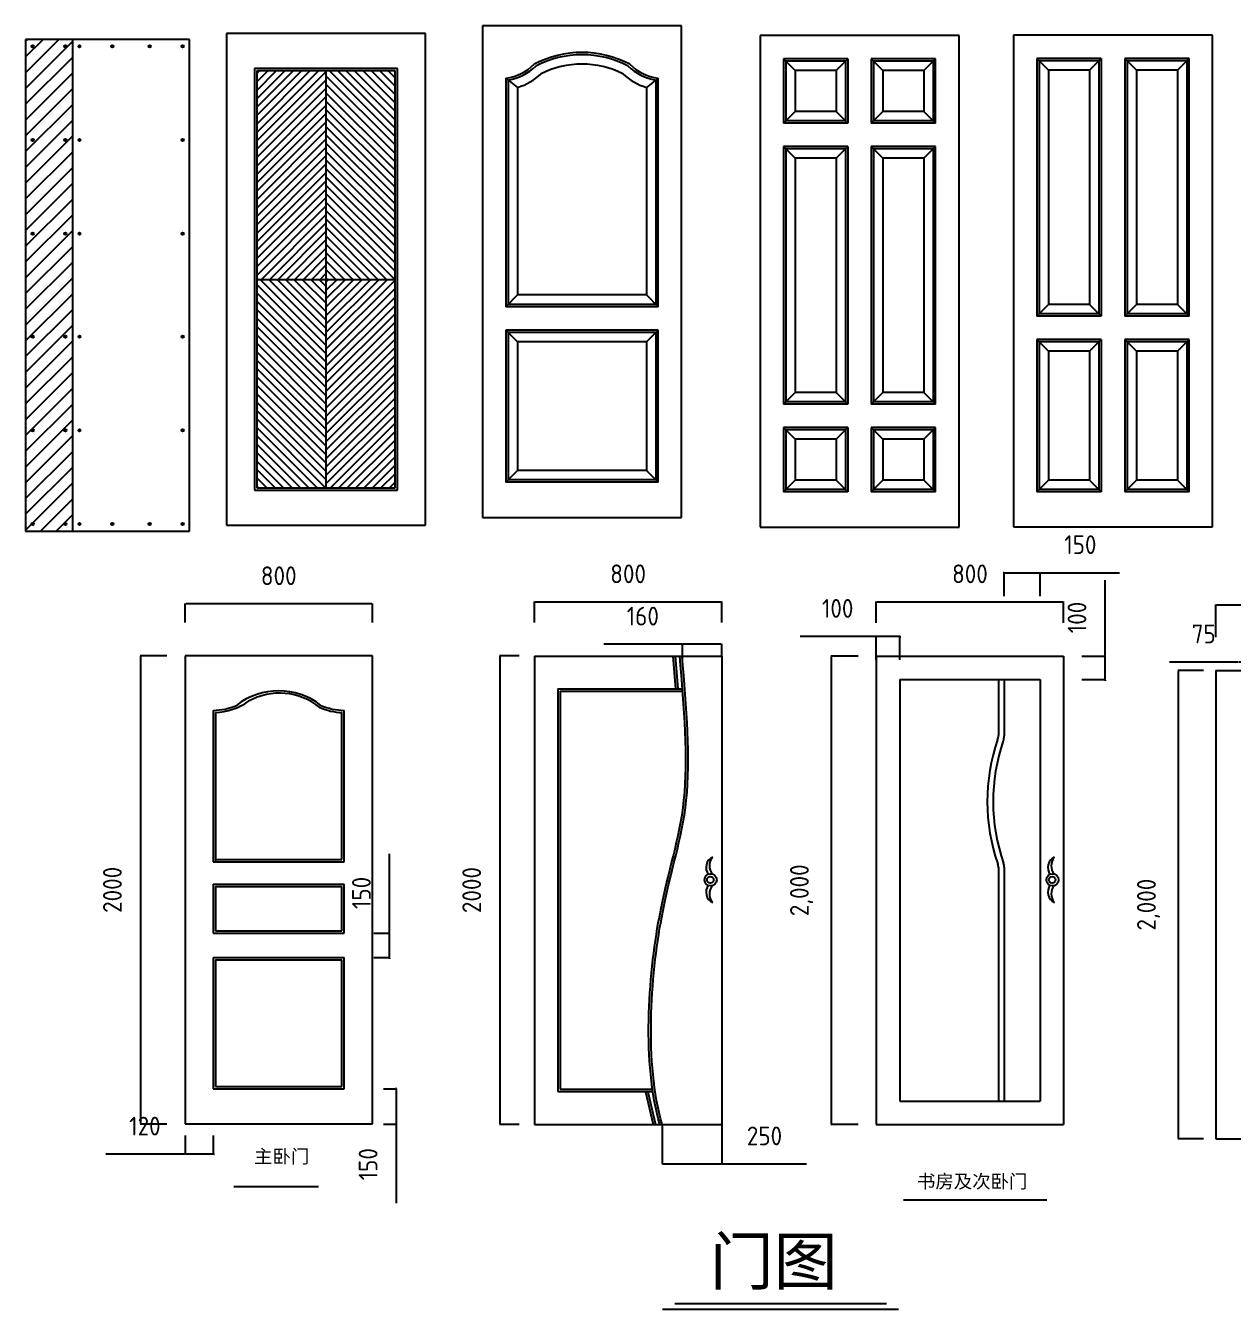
# Model space of a CAD drawing. Extents: x -42728 to 99010, y -18674 to 47645.
# Drawn here: x 12613 to 17772, y 557 to 6039 of the extents above; entities that cross this region are included whole.
import ezdxf

# ---------------------------------------------------------------- set-up
doc = ezdxf.new("R2010")
doc.units = 0
doc.header["$LTSCALE"] = 100
doc.header["$MEASUREMENT"] = 0
doc.layers.get('0').update_dxf_attribs({"linetype": 'CONTINUOUS'})
doc.layers.get('DEFPOINTS').update_dxf_attribs({"linetype": 'CONTINUOUS'})
for name, color, linetype in [('CUANG', 4, 'CONTINUOUS'), ('DIMIAN', 8, 'CONTINUOUS'), ('JIAJU', 7, 'CONTINUOUS'), ('家具', 223, 'CONTINUOUS')]:
    doc.layers.add(name, color=color, linetype=linetype)
doc.styles.get("Standard").update_dxf_attribs({"font": 'ISOCP'})
doc.dimstyles.get("Standard").update_dxf_attribs({"dimtxt": 2.5, "dimasz": 2.5, "dimexe": 1.25, "dimexo": 0.625, "dimtad": 1, "dimdec": 4, "dimdsep": 46, "dimlunit": 6, "dimtxsty": 'Standard', "dimcen": 2.5, "dimadec": 0, "dimazin": 0, "dimtfac": 1, "dimtdec": 4, "dimtmove": 0, "dimatfit": 3, "dimfxl": 1, "dimtolj": 1, "dimtzin": 0, "dimarcsym": 0})

# ---------------------------------------------------------------- blocks, each defined once
blk = doc.blocks.new('*D691')
at = {"color": 0, "linetype": 'ByBlock', "transparency": 16777216}
for p, q in [((9031.2, 1266.6), (8708.7, 1266.6)), ((9033.7, 1167.2), (9033.7, 1267.8)), ((9133.7, 1266.6), (9033.7, 1266.6)), ((9133.7, 1167.2), (9133.7, 1267.8)), ((9136.2, 1266.6), (9138.7, 1266.6))]:
    blk.add_line(p, q, dxfattribs=at)
for points in [[(9031.2, 1267), (9031.2, 1266.2), (9033.7, 1266.6)], [(9136.2, 1267), (9136.2, 1266.2), (9133.7, 1266.6)]]:
    blk.add_solid(points, dxfattribs=at)
at = {"layer": 'DEFPOINTS', "color": 0, "linetype": 'ByBlock', "transparency": 16777216}
for p in [(9033.7, 1266.6), (9033.7, 1166.6), (9133.7, 1166.6)]:
    blk.add_point(p, dxfattribs=at)
at = {"color": 0, "linetype": 'ByBlock', "transparency": 16777216, "insert": (8868.7, 1386.6), "char_height": 80, "attachment_point": 5}
blk.add_mtext('\\A1;100', dxfattribs=at)
blk = doc.blocks.new('*D683')
at = {"color": 0, "linetype": 'ByBlock', "transparency": 16777216}
for p, q in [((9033.1, 1266.6), (8917.2, 1266.6)), ((8918.5, 1264.1), (8918.5, -730.9)), ((9033.1, -733.4), (8917.2, -733.4))]:
    blk.add_line(p, q, dxfattribs=at)
for points in [[(8918.1, 1264.1), (8918.9, 1264.1), (8918.5, 1266.6)], [(8918.1, -730.9), (8918.9, -730.9), (8918.5, -733.4)]]:
    blk.add_solid(points, dxfattribs=at)
at = {"layer": 'DEFPOINTS', "color": 0, "linetype": 'ByBlock', "transparency": 16777216}
for p in [(9033.7, 1266.6), (8918.5, -733.4), (9033.7, -733.4)]:
    blk.add_point(p, dxfattribs=at)
at = {"color": 0, "linetype": 'ByBlock', "transparency": 16777216, "insert": (8791.8, 266.6), "char_height": 80, "attachment_point": 5, "rotation": 90}
blk.add_mtext('\\A1;2,000', dxfattribs=at)
blk = doc.blocks.new('*D688')
at = {"color": 0, "linetype": 'ByBlock', "transparency": 16777216}
for p, q in [((6954.4, 86.1), (6954.4, 422)), ((6887.4, 83.6), (6955.6, 83.6)), ((6954.4, -20.9), (6954.4, 83.6)), ((6887.4, -20.9), (6955.6, -20.9)), ((6954.4, -23.4), (6954.4, -25.9))]:
    blk.add_line(p, q, dxfattribs=at)
for points in [[(6954, 86.1), (6954.8, 86.1), (6954.4, 83.6)], [(6954, -23.4), (6954.8, -23.4), (6954.4, -20.9)]]:
    blk.add_solid(points, dxfattribs=at)
at = {"layer": 'DEFPOINTS', "color": 0, "linetype": 'ByBlock', "transparency": 16777216}
for p in [(6886.8, 83.6), (6954.4, 83.6), (6886.8, -20.9)]:
    blk.add_point(p, dxfattribs=at)
at = {"color": 0, "linetype": 'ByBlock', "transparency": 16777216, "insert": (6834.4, 255.3), "char_height": 80, "attachment_point": 5, "rotation": 90}
blk.add_mtext('\\A1;150', dxfattribs=at)
blk = doc.blocks.new('*D679')
at = {"color": 0, "linetype": 'ByBlock', "transparency": 16777216}
for p, q in [((7572.9, 1268.5), (7488.4, 1268.5)), ((7489.7, 1266), (7489.7, -730.9)), ((7572.9, -733.4), (7488.4, -733.4))]:
    blk.add_line(p, q, dxfattribs=at)
for points in [[(7489.3, 1266), (7490.1, 1266), (7489.7, 1268.5)], [(7489.3, -730.9), (7490.1, -730.9), (7489.7, -733.4)]]:
    blk.add_solid(points, dxfattribs=at)
at = {"layer": 'DEFPOINTS', "color": 0, "linetype": 'ByBlock', "transparency": 16777216}
for p in [(7573.6, 1268.5), (7489.7, -733.4), (7573.6, -733.4)]:
    blk.add_point(p, dxfattribs=at)
at = {"color": 0, "linetype": 'ByBlock', "transparency": 16777216, "insert": (7369.7, 267.6), "char_height": 80, "attachment_point": 5, "rotation": 90}
blk.add_mtext('\\A1;2000', dxfattribs=at)
blk = doc.blocks.new('*D678')
at = {"color": 0, "linetype": 'ByBlock', "transparency": 16777216}
for p, q in [((6080.4, 1268.5), (5966.5, 1268.5)), ((5967.8, 1266), (5967.8, -729)), ((6080.4, -731.5), (5966.5, -731.5))]:
    blk.add_line(p, q, dxfattribs=at)
for points in [[(5967.4, 1266), (5968.2, 1266), (5967.8, 1268.5)], [(5967.4, -729), (5968.2, -729), (5967.8, -731.5)]]:
    blk.add_solid(points, dxfattribs=at)
at = {"layer": 'DEFPOINTS', "color": 0, "linetype": 'ByBlock', "transparency": 16777216}
for p in [(6081.1, 1268.5), (5967.8, -731.5), (6081.1, -731.5)]:
    blk.add_point(p, dxfattribs=at)
at = {"color": 0, "linetype": 'ByBlock', "transparency": 16777216, "insert": (5847.8, 268.5), "char_height": 80, "attachment_point": 5, "rotation": 90}
blk.add_mtext('\\A1;2000', dxfattribs=at)
blk = doc.blocks.new('*D686')
at = {"color": 0, "linetype": 'ByBlock', "transparency": 16777216}
for p, q in [((6081.1, -582.1), (6081.1, -662.7)), ((6201.1, -582.1), (6201.1, -662.7)), ((6078.6, -661.5), (5742.7, -661.5)), ((6201.1, -661.5), (6081.1, -661.5)), ((6203.6, -661.5), (6206.1, -661.5))]:
    blk.add_line(p, q, dxfattribs=at)
for points in [[(6078.6, -661.1), (6078.6, -661.9), (6081.1, -661.5)], [(6203.6, -661.1), (6203.6, -661.9), (6201.1, -661.5)]]:
    blk.add_solid(points, dxfattribs=at)
at = {"layer": 'DEFPOINTS', "color": 0, "linetype": 'ByBlock', "transparency": 16777216}
for p in [(6081.1, -581.5), (6201.1, -581.5), (6081.1, -661.5)]:
    blk.add_point(p, dxfattribs=at)
at = {"color": 0, "linetype": 'ByBlock', "transparency": 16777216, "insert": (5909.4, -541.5), "char_height": 80, "attachment_point": 5}
blk.add_mtext('\\A1;120', dxfattribs=at)
blk = doc.blocks.new('*D687')
at = {"color": 0, "linetype": 'ByBlock', "transparency": 16777216}
for p, q in [((6761.7, -581.5), (6816.5, -581.5)), ((6815.3, -579), (6815.3, -576.5)), ((6815.3, -581.5), (6815.3, -731.5)), ((6761.7, -731.5), (6816.5, -731.5)), ((6815.3, -734), (6815.3, -1069.8))]:
    blk.add_line(p, q, dxfattribs=at)
for points in [[(6814.9, -579), (6815.7, -579), (6815.3, -581.5)], [(6814.9, -734), (6815.7, -734), (6815.3, -731.5)]]:
    blk.add_solid(points, dxfattribs=at)
at = {"layer": 'DEFPOINTS', "color": 0, "linetype": 'ByBlock', "transparency": 16777216}
for p in [(6761.1, -581.5), (6761.1, -731.5), (6815.3, -731.5)]:
    blk.add_point(p, dxfattribs=at)
at = {"color": 0, "linetype": 'ByBlock', "transparency": 16777216, "insert": (6695.3, -903.1), "char_height": 80, "attachment_point": 5, "rotation": 90}
blk.add_mtext('\\A1;150', dxfattribs=at)
blk = doc.blocks.new('*D689')
at = {"color": 0, "linetype": 'ByBlock', "transparency": 16777216}
for p, q in [((8118.6, -734), (8118.6, -903.5)), ((8373.6, -734), (8373.6, -903.5)), ((8121.1, -902.3), (8371.1, -902.3)), ((8373.6, -902.3), (8736.1, -902.3))]:
    blk.add_line(p, q, dxfattribs=at)
for points in [[(8121.1, -901.9), (8121.1, -902.7), (8118.6, -902.3)], [(8371.1, -901.9), (8371.1, -902.7), (8373.6, -902.3)]]:
    blk.add_solid(points, dxfattribs=at)
at = {"layer": 'DEFPOINTS', "color": 0, "linetype": 'ByBlock', "transparency": 16777216}
for p in [(8118.6, -733.4), (8373.6, -733.4), (8373.6, -902.3)]:
    blk.add_point(p, dxfattribs=at)
at = {"color": 0, "linetype": 'ByBlock', "transparency": 16777216, "insert": (8556.1, -782.3), "char_height": 80, "attachment_point": 5}
blk.add_mtext('\\A1;250', dxfattribs=at)
blk = doc.blocks.new('*D685')
at = {"color": 0, "linetype": 'ByBlock', "transparency": 16777216}
for p, q in [((6081.1, 1269.1), (6081.1, 1349.7)), ((6878.6, 1348.4), (6083.6, 1348.4)), ((6881.1, 1269.1), (6881.1, 1349.7))]:
    blk.add_line(p, q, dxfattribs=at)
for points in [[(6083.6, 1348.9), (6083.6, 1348), (6081.1, 1348.4)], [(6878.6, 1348.9), (6878.6, 1348), (6881.1, 1348.4)]]:
    blk.add_solid(points, dxfattribs=at)
at = {"layer": 'DEFPOINTS', "color": 0, "linetype": 'ByBlock', "transparency": 16777216}
for p in [(6081.1, 1348.4), (6081.1, 1268.5), (6881.1, 1268.5)]:
    blk.add_point(p, dxfattribs=at)
at = {"color": 0, "linetype": 'ByBlock', "transparency": 16777216, "insert": (6481.1, 1468.4), "char_height": 80, "attachment_point": 5}
blk.add_mtext('\\A1;800', dxfattribs=at)
blk = doc.blocks.new('*D680')
at = {"color": 0, "linetype": 'ByBlock', "transparency": 16777216}
for p, q in [((7573.6, 1269.1), (7573.6, 1357.8)), ((7576.1, 1356.6), (8371.1, 1356.6)), ((8373.6, 1269.1), (8373.6, 1357.8))]:
    blk.add_line(p, q, dxfattribs=at)
for points in [[(7576.1, 1357), (7576.1, 1356.2), (7573.6, 1356.6)], [(8371.1, 1357), (8371.1, 1356.2), (8373.6, 1356.6)]]:
    blk.add_solid(points, dxfattribs=at)
at = {"layer": 'DEFPOINTS', "color": 0, "linetype": 'ByBlock', "transparency": 16777216}
for p in [(8373.6, 1356.6), (7573.6, 1268.5), (8373.6, 1268.5)]:
    blk.add_point(p, dxfattribs=at)
at = {"color": 0, "linetype": 'ByBlock', "transparency": 16777216, "insert": (7973.6, 1476.6), "char_height": 80, "attachment_point": 5}
blk.add_mtext('\\A1;800', dxfattribs=at)
blk = doc.blocks.new('*D690')
at = {"color": 0, "linetype": 'ByBlock', "transparency": 16777216}
for p, q in [((8205.6, 1317.3), (7869.8, 1317.3)), ((8205.6, 1253.2), (8205.6, 1318.6)), ((8371.1, 1317.3), (8208.1, 1317.3)), ((8373.6, 1267.2), (8373.6, 1318.6))]:
    blk.add_line(p, q, dxfattribs=at)
for points in [[(8208.1, 1317.7), (8208.1, 1316.9), (8205.6, 1317.3)], [(8371.1, 1317.7), (8371.1, 1316.9), (8373.6, 1317.3)]]:
    blk.add_solid(points, dxfattribs=at)
at = {"layer": 'DEFPOINTS', "color": 0, "linetype": 'ByBlock', "transparency": 16777216}
for p in [(8205.6, 1317.3), (8373.6, 1266.6), (8205.6, 1252.5)]:
    blk.add_point(p, dxfattribs=at)
at = {"color": 0, "linetype": 'ByBlock', "transparency": 16777216, "insert": (8036.5, 1437.3), "char_height": 80, "attachment_point": 5}
blk.add_mtext('\\A1;160', dxfattribs=at)
blk = doc.blocks.new('*D684')
at = {"color": 0, "linetype": 'ByBlock', "transparency": 16777216}
for p, q in [((10483.3, 1205.3), (10373.8, 1205.3)), ((10375.1, 1202.8), (10375.1, -792.2)), ((10483.3, -794.7), (10373.8, -794.7))]:
    blk.add_line(p, q, dxfattribs=at)
for points in [[(10374.6, 1202.8), (10375.5, 1202.8), (10375.1, 1205.3)], [(10374.6, -792.2), (10375.5, -792.2), (10375.1, -794.7)]]:
    blk.add_solid(points, dxfattribs=at)
at = {"layer": 'DEFPOINTS', "color": 0, "linetype": 'ByBlock', "transparency": 16777216}
for p in [(10483.9, 1205.3), (10375.1, -794.7), (10483.9, -794.7)]:
    blk.add_point(p, dxfattribs=at)
at = {"color": 0, "linetype": 'ByBlock', "transparency": 16777216, "insert": (10248.4, 205.3), "char_height": 80, "attachment_point": 5, "rotation": 90}
blk.add_mtext('\\A1;2,000', dxfattribs=at)
blk = doc.blocks.new('*D682')
at = {"color": 0, "linetype": 'ByBlock', "transparency": 16777216}
for p, q in [((10483.9, 1205.9), (10483.9, 1345.5)), ((10486.4, 1344.3), (11281.4, 1344.3)), ((11283.9, 1205.9), (11283.9, 1345.5))]:
    blk.add_line(p, q, dxfattribs=at)
for points in [[(10486.4, 1344.7), (10486.4, 1343.8), (10483.9, 1344.3)], [(11281.4, 1344.7), (11281.4, 1343.8), (11283.9, 1344.3)]]:
    blk.add_solid(points, dxfattribs=at)
at = {"layer": 'DEFPOINTS', "color": 0, "linetype": 'ByBlock', "transparency": 16777216}
for p in [(11283.9, 1344.3), (10483.9, 1205.3), (11283.9, 1205.3)]:
    blk.add_point(p, dxfattribs=at)
at = {"color": 0, "linetype": 'ByBlock', "transparency": 16777216, "insert": (10883.9, 1464.3), "char_height": 80, "attachment_point": 5}
blk.add_mtext('\\A1;800', dxfattribs=at)
blk = doc.blocks.new('*D693')
at = {"color": 0, "linetype": 'ByBlock', "transparency": 16777216}
for p, q in [((9577.8, 1266.6), (9575.3, 1266.6)), ((9580.3, 1167.2), (9580.3, 1267.8)), ((9580.3, 1266.6), (9733.7, 1266.6)), ((9733.7, 1167.2), (9733.7, 1267.8)), ((9736.2, 1266.6), (10072.1, 1266.6))]:
    blk.add_line(p, q, dxfattribs=at)
for points in [[(9577.8, 1267), (9577.8, 1266.2), (9580.3, 1266.6)], [(9736.2, 1267), (9736.2, 1266.2), (9733.7, 1266.6)]]:
    blk.add_solid(points, dxfattribs=at)
at = {"layer": 'DEFPOINTS', "color": 0, "linetype": 'ByBlock', "transparency": 16777216}
for p in [(9733.7, 1266.6), (9580.3, 1166.6), (9733.7, 1166.6)]:
    blk.add_point(p, dxfattribs=at)
at = {"color": 0, "linetype": 'ByBlock', "transparency": 16777216, "insert": (9905.4, 1386.6), "char_height": 80, "attachment_point": 5}
blk.add_mtext('\\A1;150', dxfattribs=at)
blk = doc.blocks.new('*D681')
at = {"color": 0, "linetype": 'ByBlock', "transparency": 16777216}
for p, q in [((9033.7, 1267.2), (9033.7, 1357.8)), ((9036.2, 1356.6), (9831.2, 1356.6)), ((9833.7, 1267.2), (9833.7, 1357.8))]:
    blk.add_line(p, q, dxfattribs=at)
for points in [[(9036.2, 1357), (9036.2, 1356.2), (9033.7, 1356.6)], [(9831.2, 1357), (9831.2, 1356.2), (9833.7, 1356.6)]]:
    blk.add_solid(points, dxfattribs=at)
at = {"layer": 'DEFPOINTS', "color": 0, "linetype": 'ByBlock', "transparency": 16777216}
for p in [(9833.7, 1356.6), (9033.7, 1266.6), (9833.7, 1266.6)]:
    blk.add_point(p, dxfattribs=at)
at = {"color": 0, "linetype": 'ByBlock', "transparency": 16777216, "insert": (9433.7, 1476.6), "char_height": 80, "attachment_point": 5}
blk.add_mtext('\\A1;800', dxfattribs=at)
blk = doc.blocks.new('*D692')
at = {"color": 0, "linetype": 'ByBlock', "transparency": 16777216}
for p, q in [((9833.7, 1269.1), (9833.7, 1591.6)), ((9734.4, 1266.6), (9835, 1266.6)), ((9833.7, 1166.6), (9833.7, 1266.6)), ((9734.4, 1166.6), (9835, 1166.6)), ((9833.7, 1164.1), (9833.7, 1161.6))]:
    blk.add_line(p, q, dxfattribs=at)
for points in [[(9833.3, 1269.1), (9834.2, 1269.1), (9833.7, 1266.6)], [(9833.3, 1164.1), (9834.2, 1164.1), (9833.7, 1166.6)]]:
    blk.add_solid(points, dxfattribs=at)
at = {"layer": 'DEFPOINTS', "color": 0, "linetype": 'ByBlock', "transparency": 16777216}
for p in [(9733.7, 1266.6), (9833.7, 1266.6), (9733.7, 1166.6)]:
    blk.add_point(p, dxfattribs=at)
at = {"color": 0, "linetype": 'ByBlock', "transparency": 16777216, "insert": (9713.7, 1431.6), "char_height": 80, "attachment_point": 5, "rotation": 90}
blk.add_mtext('\\A1;100', dxfattribs=at)
blk = doc.blocks.new('*D694')
at = {"color": 0, "linetype": 'ByBlock', "transparency": 16777216}
for p, q in [((10581.4, 1105.3), (10285.6, 1105.3)), ((10583.9, 1105.9), (10583.9, 1106.5)), ((10658.9, 1105.3), (10583.9, 1105.3)), ((10658.9, 1105.9), (10658.9, 1106.5)), ((10661.4, 1105.3), (10663.9, 1105.3))]:
    blk.add_line(p, q, dxfattribs=at)
for points in [[(10581.4, 1105.7), (10581.4, 1104.9), (10583.9, 1105.3)], [(10661.4, 1105.7), (10661.4, 1104.9), (10658.9, 1105.3)]]:
    blk.add_solid(points, dxfattribs=at)
at = {"layer": 'DEFPOINTS', "color": 0, "linetype": 'ByBlock', "transparency": 16777216}
for p in [(10583.9, 1105.3), (10583.9, 1105.3), (10658.9, 1105.3)]:
    blk.add_point(p, dxfattribs=at)
at = {"color": 0, "linetype": 'ByBlock', "transparency": 16777216, "insert": (10432.2, 1225.3), "char_height": 80, "attachment_point": 5}
blk.add_mtext('\\A1;75', dxfattribs=at)
blk = doc.blocks.new('M-12')
at = {"layer": 'DIMIAN'}
h = blk.add_hatch(dxfattribs=at)
h.set_pattern_fill('ANSI31,_O', color=256, scale=8, angle=90)
h.set_pattern_definition([(135, (-868531.173, -898639.87), (-17.96051224, -17.96051224), [])])
h.paths.add_polyline_path([(720, 1940), (425, 1940), (425, 1050), (720, 1050)])
h.paths.add_polyline_path([(425, 1050), (130, 1050), (130, 160), (425, 160)])
h = blk.add_hatch(dxfattribs=at)
h.set_pattern_fill('ANSI31,_O', color=256, scale=8)
h.set_pattern_definition([(45, (-868531.173, -898639.87), (-17.96051224, 17.96051224), [])])
h.paths.add_polyline_path([(425, 1940), (130, 1940), (130, 1050), (425, 1050)])
h.paths.add_polyline_path([(425, 160), (720, 160), (720, 1050), (425, 1050)])
at = {"layer": 'CUANG'}
for p, q in [((130, 1940), (130, 160)), ((720, 1940), (130, 1940)), ((720, 160), (720, 1940)), ((130, 160), (720, 160))]:
    blk.add_line(p, q, dxfattribs=at)
at = {"layer": 'DIMIAN'}
for p, q in [((425, 1940), (425, 160)), ((130, 1050), (720, 1050))]:
    blk.add_line(p, q, dxfattribs=at)
at = {"layer": 'JIAJU'}
for p, q in [((850, 2100), (0, 2100)), ((0, 2100), (0, 0)), ((850, 0), (850, 2100)), ((120, 1950), (120, 150)), ((730, 1950), (120, 1950)), ((730, 150), (730, 1950)), ((120, 150), (730, 150)), ((0, 0), (850, 0))]:
    blk.add_line(p, q, dxfattribs=at)
blk = doc.blocks.new('WM-12')
at = {"layer": 'DIMIAN'}
h = blk.add_hatch(dxfattribs=at)
h.set_pattern_fill('ANSI31,_O', color=256, scale=15)
h.set_pattern_definition([(45, (-866186.47, -893099.345), (-33.6759605, 33.6759605), [])])
h.paths.add_polyline_path([(0, 0), (200, 0), (200, 2100), (0, 2100)])
h.paths.add_polyline_path([(35, 830, -1), (25, 830, -1)], flags=16)
h.paths.add_polyline_path([(25, 1270, -1), (35, 1270, -1)], flags=16)
h.paths.add_polyline_path([(175, 830, -1), (165, 830, -1)], flags=16)
h.paths.add_polyline_path([(165, 1270, -1), (175, 1270, -1)], flags=16)
h.paths.add_polyline_path([(35, 430, -1), (25, 430, -1)], flags=16)
h.paths.add_polyline_path([(25, 1670, -1), (35, 1670, -1)], flags=16)
h.paths.add_polyline_path([(175, 430, -1), (165, 430, -1)], flags=16)
h.paths.add_polyline_path([(165, 1670, -1), (175, 1670, -1)], flags=16)
h.paths.add_polyline_path([(35, 30, -1), (25, 30, -1)], flags=16)
h.paths.add_polyline_path([(25, 2070, -1), (35, 2070, -1)], flags=16)
h.paths.add_polyline_path([(175, 30, -1), (165, 30, -1)], flags=16)
h.paths.add_polyline_path([(165, 2070, -1), (175, 2070, -1)], flags=16)
at = {"layer": 'CUANG'}
for centre in [(30, 2070), (170, 2070), (230, 2070), (370, 2070), (530, 2070), (670, 2070), (30, 1670), (170, 1670), (230, 1670), (670, 1670), (30, 1270), (170, 1270), (230, 1270), (670, 1270), (30, 830), (170, 830), (230, 830), (670, 830), (30, 430), (170, 430), (230, 430), (670, 430), (30, 30), (170, 30), (230, 30), (370, 30), (530, 30), (670, 30)]:
    blk.add_circle(centre, 5, dxfattribs=at)
at = {"layer": 'JIAJU'}
for p, q in [((0, 2100), (0, 0)), ((700, 2100), (0, 2100)), ((200, 2100), (200, 0)), ((700, 0), (700, 2100)), ((0, 0), (700, 0))]:
    blk.add_line(p, q, dxfattribs=at)
blk = doc.blocks.new('M-22')
at = {"layer": 'DIMIAN'}
for p, q in [((100, 2000), (150, 1950)), ((110, 1990), (110, 910)), ((365, 1990), (110, 1990)), ((325, 1950), (375, 2000)), ((365, 1990), (365, 910)), ((475, 2000), (525, 1950)), ((485, 1990), (485, 910)), ((740, 1990), (485, 1990)), ((700, 1950), (750, 2000)), ((740, 1990), (740, 910)), ((150, 950), (100, 900)), ((325, 950), (375, 900)), ((525, 950), (475, 900)), ((700, 950), (750, 900)), ((365, 910), (110, 910)), ((740, 910), (485, 910)), ((100, 800), (150, 750)), ((365, 790), (110, 790)), ((110, 790), (110, 160)), ((325, 750), (375, 800)), ((365, 790), (365, 160)), ((475, 800), (525, 750)), ((740, 790), (485, 790)), ((485, 790), (485, 160)), ((700, 750), (750, 800)), ((740, 790), (740, 160)), ((150, 200), (100, 150)), ((325, 200), (375, 150)), ((525, 200), (475, 150)), ((700, 200), (750, 150)), ((365, 160), (110, 160)), ((740, 160), (485, 160))]:
    blk.add_line(p, q, dxfattribs=at)
at = {"layer": 'JIAJU'}
for p, q in [((850, 2100), (0, 2100)), ((0, 2100), (0, 0)), ((850, 0), (850, 2100)), ((100, 2000), (100, 900)), ((375, 2000), (100, 2000)), ((375, 2000), (375, 900)), ((475, 2000), (475, 900)), ((750, 2000), (475, 2000)), ((750, 900), (750, 2000)), ((150, 1950), (150, 950)), ((325, 1950), (150, 1950)), ((325, 1950), (325, 950)), ((525, 1950), (525, 950)), ((700, 1950), (525, 1950)), ((700, 1950), (700, 950)), ((325, 950), (150, 950)), ((700, 950), (525, 950)), ((375, 900), (100, 900)), ((750, 900), (475, 900)), ((375, 800), (100, 800)), ((100, 800), (100, 150)), ((375, 800), (375, 150)), ((750, 800), (475, 800)), ((475, 800), (475, 150)), ((750, 150), (750, 800)), ((325, 750), (150, 750)), ((150, 750), (150, 200)), ((325, 750), (325, 200)), ((700, 750), (525, 750)), ((525, 750), (525, 200)), ((700, 750), (700, 200)), ((325, 200), (150, 200)), ((700, 200), (525, 200)), ((375, 150), (100, 150)), ((750, 150), (475, 150)), ((0, 0), (850, 0))]:
    blk.add_line(p, q, dxfattribs=at)
blk = doc.blocks.new('M-21')
at = {"layer": 'DIMIAN'}
for p, q in [((100, 2000), (150, 1950)), ((110, 1990), (110, 1735)), ((365, 1990), (110, 1990)), ((325, 1950), (375, 2000)), ((365, 1990), (365, 1735)), ((475, 2000), (525, 1950)), ((485, 1990), (485, 1735)), ((740, 1990), (485, 1990)), ((700, 1950), (750, 2000)), ((740, 1990), (740, 1735)), ((150, 1775), (100, 1725)), ((325, 1775), (375, 1725)), ((525, 1775), (475, 1725)), ((700, 1775), (750, 1725)), ((365, 1735), (110, 1735)), ((740, 1735), (485, 1735)), ((100, 1625), (150, 1575)), ((110, 1615), (110, 535)), ((365, 1615), (110, 1615)), ((325, 1575), (375, 1625)), ((365, 1615), (365, 535)), ((475, 1625), (525, 1575)), ((485, 1615), (485, 535)), ((740, 1615), (485, 1615)), ((700, 1575), (750, 1625)), ((740, 1615), (740, 535)), ((150, 575), (100, 525)), ((325, 575), (375, 525)), ((525, 575), (475, 525)), ((700, 575), (750, 525)), ((365, 535), (110, 535)), ((740, 535), (485, 535)), ((100, 425), (150, 375)), ((110, 415), (110, 160)), ((365, 415), (110, 415)), ((325, 375), (375, 425)), ((365, 415), (365, 160)), ((475, 425), (525, 375)), ((485, 415), (485, 160)), ((740, 415), (485, 415)), ((700, 375), (750, 425)), ((740, 415), (740, 160)), ((150, 200), (100, 150)), ((325, 200), (375, 150)), ((525, 200), (475, 150)), ((700, 200), (750, 150)), ((365, 160), (110, 160)), ((740, 160), (485, 160))]:
    blk.add_line(p, q, dxfattribs=at)
at = {"layer": 'JIAJU'}
for p, q in [((850, 2100), (0, 2100)), ((0, 2100), (0, 0)), ((850, 0), (850, 2100)), ((100, 2000), (100, 1725)), ((375, 2000), (100, 2000)), ((375, 2000), (375, 1725)), ((475, 2000), (475, 1725)), ((750, 2000), (475, 2000)), ((750, 1725), (750, 2000)), ((150, 1950), (150, 1775)), ((325, 1950), (150, 1950)), ((325, 1950), (325, 1775)), ((525, 1950), (525, 1775)), ((700, 1950), (525, 1950)), ((700, 1950), (700, 1775)), ((325, 1775), (150, 1775)), ((700, 1775), (525, 1775)), ((375, 1725), (100, 1725)), ((750, 1725), (475, 1725)), ((100, 1625), (100, 525)), ((375, 1625), (100, 1625)), ((375, 1625), (375, 525)), ((475, 1625), (475, 525)), ((750, 1625), (475, 1625)), ((750, 525), (750, 1625)), ((150, 1575), (150, 575)), ((325, 1575), (150, 1575)), ((325, 1575), (325, 575)), ((525, 1575), (525, 575)), ((700, 1575), (525, 1575)), ((700, 1575), (700, 575)), ((325, 575), (150, 575)), ((700, 575), (525, 575)), ((375, 525), (100, 525)), ((750, 525), (475, 525)), ((100, 425), (100, 150)), ((375, 425), (100, 425)), ((375, 425), (375, 150)), ((475, 425), (475, 150)), ((750, 425), (475, 425)), ((750, 150), (750, 425)), ((150, 375), (150, 200)), ((325, 375), (150, 375)), ((325, 375), (325, 200)), ((525, 375), (525, 200)), ((700, 375), (525, 375)), ((700, 375), (700, 200)), ((325, 200), (150, 200)), ((700, 200), (525, 200)), ((375, 150), (100, 150)), ((750, 150), (475, 150)), ((0, 0), (850, 0))]:
    blk.add_line(p, q, dxfattribs=at)
blk = doc.blocks.new('A$C55FE6591')
at = {"layer": 'DIMIAN'}
for p, q in [((8515.9, 1979.5), (8565.9, 1939.4)), ((9165.9, 1979.5), (9115.9, 1939.4)), ((8525.9, 1970.9), (8525.9, 1013.2)), ((9155.9, 1970.9), (9155.9, 1013.2)), ((8565.9, 1053.2), (8515.9, 1003.2)), ((9115.9, 1053.2), (9165.9, 1003.2)), ((9155.9, 1013.2), (8525.9, 1013.2)), ((8515.9, 903.2), (8565.9, 853.2)), ((8525.9, 893.2), (8525.9, 263.2)), ((9155.9, 893.2), (8525.9, 893.2)), ((9115.9, 853.2), (9165.9, 903.2)), ((9155.9, 893.2), (9155.9, 263.2)), ((8565.9, 303.2), (8515.9, 253.2)), ((9115.9, 303.2), (9165.9, 253.2)), ((9155.9, 263.2), (8525.9, 263.2))]:
    blk.add_line(p, q, dxfattribs=at)
for centre, radius, start, end in [((8487.8, 2192.3), 224.6, 279.7635, 313.779), ((8840.9, 1654.7), 424.3, 62.2292, 117.7708), ((9194, 2192.3), 224.6, 226.221, 260.2365)]:
    blk.add_arc(centre, radius, start, end, dxfattribs=at)
at = {"layer": 'JIAJU'}
for p, q in [((8415.9, 2203.2), (8415.9, 103.2)), ((9265.9, 2203.2), (8415.9, 2203.2)), ((9265.9, 103.2), (9265.9, 2203.2)), ((8515.9, 1979.5), (8515.9, 1003.2)), ((9165.9, 1003.2), (9165.9, 1979.5)), ((8565.9, 1939.4), (8565.9, 1053.2)), ((9115.9, 1939.4), (9115.9, 1053.2)), ((9115.9, 1053.2), (8565.9, 1053.2)), ((9165.9, 1003.2), (8515.9, 1003.2)), ((8515.9, 903.2), (8515.9, 253.2)), ((9165.9, 903.2), (8515.9, 903.2)), ((9165.9, 253.2), (9165.9, 903.2)), ((8565.9, 853.2), (8565.9, 303.2)), ((9115.9, 853.2), (8565.9, 853.2)), ((9115.9, 853.2), (9115.9, 303.2)), ((9115.9, 303.2), (8565.9, 303.2)), ((9165.9, 253.2), (8515.9, 253.2)), ((8415.9, 103.2), (9265.9, 103.2))]:
    blk.add_line(p, q, dxfattribs=at)
for centre, radius, start, end in [((8840.9, 1654.7), 434.3, 62.0405, 117.9595), ((8487.8, 2192.3), 214.6, 277.521, 314.148), ((8840.9, 1654.7), 384.3, 63.0125, 116.9875), ((9194, 2192.3), 214.6, 225.852, 262.479), ((8487.8, 2192.3), 264.6, 287.164, 312.4817), ((9194, 2192.3), 264.6, 227.5183, 252.836)]:
    blk.add_arc(centre, radius, start, end, dxfattribs=at)
at = {"layer": 'CUANG'}
blk.add_blockref('WM-12', (6464.4, 44.6), dxfattribs=at)
at = {"layer": 'DIMIAN'}
for name, p in [('M-12', (7322.1, 69.9)), ('M-21', (9601.6, 61.8)), ('M-22', (10684.1, 62.9))]:
    blk.add_blockref(name, p, dxfattribs=at)
blk = doc.blocks.new('A$C1E4D3377')
at = {"layer": '家具', "color": 3}
for p, q in [((350.4591, 2791.45992), (350.4591, 791.45992)), ((1150.4591, 2791.45992), (350.4591, 2791.45992)), ((1150.4591, 791.45992), (1150.4591, 2791.45992)), ((1842.96372, 2789.51459), (1842.96372, 789.51459)), ((1842.96372, 2789.51459), (2642.96372, 2789.51459)), ((2447.39203, 2649.35302), (2436.10535, 2789.51459)), ((2457.29073, 2649.35302), (2446.00405, 2789.51459)), ((2642.96372, 2789.51459), (2642.96372, 789.51459)), ((3303.15182, 2789.51459), (3303.15182, 789.51459)), ((3303.15182, 2789.51459), (4103.15182, 2789.51459)), ((4103.15182, 2789.51459), (4103.15182, 789.51459)), ((3403.15182, 2689.51459), (3403.15182, 889.51459)), ((3403.15182, 2689.51459), (4003.15182, 2689.51459)), ((3824.72739, 2689.51459), (3824.72739, 2450.29932)), ((3849.72739, 2689.51459), (3849.72739, 2448.44542)), ((4003.15182, 2689.51459), (4003.15182, 889.51459)), ((4753.31176, 2728.2124), (4753.31176, 728.2124)), ((4753.31176, 2728.2124), (5553.31176, 2728.2124)), ((1943.02934, 2649.35302), (1942.99893, 929.65087)), ((1943.02934, 2649.35302), (2475.26063, 2649.35302)), ((1952.96372, 2639.51459), (1952.96372, 939.51459)), ((1952.96372, 2639.51459), (2476.00741, 2639.51459)), ((470.4591, 2557.9843), (470.4591, 1911.11837)), ((480.4591, 2548.24905), (480.4591, 1911.11837)), ((1020.4591, 1921.11837), (1020.4591, 2548.24905)), ((1030.4591, 1911.11837), (1030.4591, 2557.9843)), ((480.4591, 1921.11837), (1020.4591, 1921.11837)), ((470.4591, 1911.11837), (1030.4591, 1911.11837)), ((3824.75016, 1886.29544), (3824.75016, 889.51459)), ((3849.72739, 1888.90331), (3849.72739, 889.51459)), ((470.4591, 1815.66251), (470.4591, 1606.58451)), ((470.4591, 1815.66251), (1030.4591, 1815.66251)), ((1030.4591, 1606.58451), (1030.4591, 1815.66251)), ((480.4591, 1805.66251), (480.4591, 1616.58451)), ((480.4591, 1805.66251), (1020.4591, 1805.66251)), ((1020.4591, 1616.58451), (1020.4591, 1805.66251)), ((470.4591, 1606.58451), (1030.4591, 1606.58451)), ((480.4591, 1616.58451), (1020.4591, 1616.58451)), ((470.4591, 1502.00149), (1030.4591, 1502.00149)), ((470.4591, 1502.00149), (470.4591, 941.45992)), ((480.4591, 1492.00149), (1020.4591, 1492.00149)), ((480.4591, 1492.00149), (480.4591, 951.45992)), ((1020.4591, 951.45992), (1020.4591, 1492.00149)), ((1030.4591, 941.45992), (1030.4591, 1502.00149)), ((470.4591, 941.45992), (1030.4591, 941.45992)), ((480.4591, 951.45992), (1020.4591, 951.45992)), ((1952.96372, 939.51459), (2346.89962, 939.51459)), ((1942.99893, 929.65087), (2348.33308, 929.65087)), ((2317.48359, 929.43727), (2350.28277, 789.51459)), ((2327.48359, 929.43727), (2360.28277, 789.51459)), ((3403.15182, 889.51459), (4003.15182, 889.51459)), ((350.4591, 791.45992), (1150.4591, 791.45992)), ((1842.96372, 789.51459), (2642.96372, 789.51459)), ((3303.15182, 789.51459), (4103.15182, 789.51459)), ((4753.31176, 728.2124), (5553.31176, 728.2124)), ((558.98931, 524.87053), (920.02431, 524.87053)), ((3419.08663, 467.95897), (4031.63177, 467.95897)), ((2442.69886, 24.59532), (3346.1708, 24.59532)), ((2390.08377, -0.00006), (3397.92844, -0.00006))]:
    blk.add_line(p, q, dxfattribs=at)
for centre, radius in [((2595.37753, 1834.1697), 25.91093), ((2594.15373, 1833.71047), 13.98881), ((4055.56563, 1834.1697), 25.91093), ((4054.34183, 1833.71047), 13.98881)]:
    blk.add_circle(centre, radius, dxfattribs=at)
for centre, radius, start, end in [((750.4591, 2349.42894), 292.01094, 51.94517151, 128.05482849), ((754.19973, 2359.52543), 271.89247, 50.91313464, 119.29138602), ((468.46928, 2811.84191), 253.8654, 270.44909309, 293.68747455), ((468.46928, 2811.84191), 263.8654, 272.60436735, 305.36123028), ((1032.44891, 2811.84191), 253.8654, 246.31252545, 269.55090691), ((1032.44891, 2811.84191), 263.8654, 246.11930602, 267.39563266), ((4586.64838, 2168.36926), 809.50239, 160.96104344, 199.15851018), ((4596.64838, 2168.36926), 794.50239, 160.96104344, 199.32485659), ((3774.72739, 2450.29932), 50, 339.06980032, 0), ((3790.18189, 2449.32596), 59.55201, 338.54607664, 359.15279481), ((2622.49204, 1887.31466), 46.74925, 112.92015012, 218.41085821), ((2646.32142, 1894.04535), 55.99824, 140.08921895, 218.67372346), ((4082.68014, 1887.31466), 46.74925, 112.92015012, 218.41085821), ((4106.50952, 1894.04535), 55.99824, 140.08921895, 218.67372346), ((3774.75016, 1886.29544), 50, 0, 19.15851018), ((3799.72739, 1888.90331), 50, 0, 19.32485659), ((2622.49204, 1781.02473), 46.74925, 141.58914179, 247.07984988), ((2646.32142, 1774.29405), 55.99824, 141.32627654, 219.91078105), ((4082.68014, 1781.02473), 46.74925, 141.58914179, 247.07984988), ((4106.50952, 1774.29405), 55.99824, 141.32627654, 219.91078105)]:
    blk.add_arc(centre, radius, start, end, dxfattribs=at)
for points in [[(2378.03936, 789.51459), (2302.96112, 1051.72105), (2348.38036, 1702.30238), (2517.55481, 2147.96399), (2482.1145, 2571.49308), (2463.80333, 2790.32065)], [(2388.03936, 789.51459), (2312.96112, 1051.72105), (2358.38036, 1702.30238), (2527.55481, 2147.96399), (2492.1145, 2571.49308), (2473.80333, 2790.32065)]]:
    blk.add_open_spline(points, degree=3, knots=[15.1865491919, 15.1865491919, 15.1865491919, 15.1865491919, 798.2798890705, 1403.7723659839, 2051.0486462393, 2051.0486462393, 2051.0486462393, 2051.0486462393], dxfattribs=at)
at = {"layer": '家具', "color": 3, "attachment_point": 1}
for s, insert, char_height, width in [('\\f宋体|b0|i0|c134|p2;主卧门', (645.07741, 682.12295), 57.6, 1369.6065792), ('\\f宋体|b0|i0|c134|p2;书房及次卧门', (3477.18722, 575.21139), 57.6, 1369.6065792), ('\\f宋体|b0|i0|c134|p2;门图', (2591.94381, 305.36826), 200, 4755.5784)]:
    blk.add_mtext(s, dxfattribs=dict(at, insert=insert, char_height=char_height, width=width))
for base, p1, p2, text, picture, middle, set_off in [((4003.15182, 3145.49067), (3849.72739, 3045.49067), (4003.15182, 3045.49067), '150', '*D693', (4174.81848, 3265.49067), (-5730.59195, 1878.91124)), ((2475.04506, 2840.25277), (2642.96372, 2789.51459), (2475.04506, 2775.4767), '160', '*D690', (2305.87839, 2960.25277), (-5730.59195, 1522.93517)), ((2642.96372, 620.63739), (2388.03936, 789.51459), (2642.96372, 789.51459), '250', '*D689', (2825.46372, 740.63739), (-5730.59195, 1522.93517))]:
    dim = blk.add_linear_dim(base=base, p1=p1, p2=p2, text=text, dimstyle='Standard')
    dim.commit()
    dim.dimension.update_dxf_attribs({"geometry": picture, "text_midpoint": middle, "insert": set_off})
for base, p1, p2, picture, middle, set_off in [((350.4591, 3012.75554), (1150.4591, 2932.84216), (350.4591, 2932.84216), '*D685', (750.4591, 3132.75554), (-5730.59195, 1664.3174)), ((2642.96372, 3020.91296), (1842.96372, 2932.84216), (2642.96372, 2932.84216), '*D680', (2242.96372, 3140.91296), (-5730.59195, 1664.3174)), ((4103.15182, 3020.91296), (3303.15182, 2930.89683), (4103.15182, 2930.89683), '*D681', (3703.15182, 3140.91296), (-5730.59195, 1664.3174)), ((5553.31176, 3008.57011), (4753.31176, 2869.59463), (5553.31176, 2869.59463), '*D682', (5153.31176, 3128.57011), (-5730.59195, 1664.3174)), ((3303.15182, 2873.27367), (3403.15182, 2773.27367), (3303.15182, 2773.27367), '*D691', (3138.15182, 2993.27367), (-5730.59195, 1606.69424)), ((4853.31176, 2764.32081), (4928.31176, 2764.32081), (4853.31176, 2764.32081), '*D694', (4701.6451, 2884.32081), (-5730.59195, 1659.04358)), ((350.4591, 662.51693), (470.4591, 742.53211), (350.4591, 742.53211), '*D686', (178.79243, 782.51693), (-5730.59195, 1324.00736))]:
    dim = blk.add_linear_dim(base=base, p1=p1, p2=p2, dimstyle='Standard')
    dim.commit()
    dim.dimension.update_dxf_attribs({"geometry": picture, "text_midpoint": middle, "insert": set_off})
for base, p1, p2, picture, middle, set_off in [((4280.51677, 2789.51459), (4180.51677, 2689.51459), (4180.51677, 2789.51459), '*D692', (4160.51677, 2954.51459), (-5553.227, 1522.93517)), ((3110.71892, 789.51459), (3225.97399, 2789.51459), (3225.97399, 789.51459), '*D683', (2984.05226, 1789.51459), (-5807.76977, 1522.93517)), ((4593.02051, 728.2124), (4701.85998, 2728.2124), (4701.85998, 728.2124), '*D684', (4466.35384, 1728.2124), (-5782.04373, 1522.93517)), ((1252.35568, 791.45992), (1198.10813, 941.45992), (1198.10813, 791.45992), '*D687', (1132.35568, 619.79325), (-5562.94291, 1522.93517))]:
    dim = blk.add_linear_dim(base=base, p1=p1, p2=p2, angle=90, dimstyle='Standard')
    dim.commit()
    dim.dimension.update_dxf_attribs({"geometry": picture, "text_midpoint": middle, "insert": set_off})
for base, p1, p2, text, picture, middle, set_off in [((160.00005, 791.45992), (273.28128, 2791.45992), (273.28128, 791.45992), '2000', '*D678', (40.00005, 1791.45992), (-5807.76977, 1522.93517)), ((1694.77413, 789.51459), (1778.64877, 2791.45992), (1778.64877, 789.51459), '2000', '*D679', (1574.77413, 1790.48725), (-5794.9069, 1522.93517)), ((1223.80559, 1606.58451), (1156.19587, 1502.00149), (1156.19587, 1606.58451), '150', '*D688', (1103.80559, 1778.25117), (-5730.59195, 1522.93517))]:
    dim = blk.add_linear_dim(base=base, p1=p1, p2=p2, angle=90, text=text, dimstyle='Standard')
    dim.commit()
    dim.dimension.update_dxf_attribs({"geometry": picture, "text_midpoint": middle, "insert": set_off})

msp = doc.modelspace()

# ---------------------------------------------------------------- block references
for name, p in [('A$C55FE6591', (6148.49791, 3835.94486)), ('A$C1E4D3377', (12943.41473, 557.29033))]:
    msp.add_blockref(name, p)

doc.saveas('drawing.dxf')
